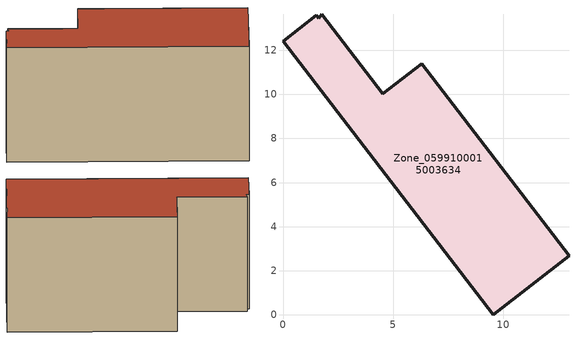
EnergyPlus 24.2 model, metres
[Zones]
Zone_0599100015003634
 floor ground (C_G): 1.76,13.64 4.52,10.02 6.29,11.38 12.98,2.69 9.53,0 0,12.41 1.5,13.59 1.62,13.45 z0.92
 wall outside (C_F): 1.5,13.59 0,12.41 9.53,0 12.98,2.69 6.29,11.38 4.52,10.02 1.76,13.64 1.62,13.45 1.5,13.59 z0.92:9.91
 roof outside (C_R): 1.62,13.45 1.5,13.59 0,12.41 9.53,0 12.98,2.69 6.29,11.38 4.52,10.02 1.76,13.64 z9.91
[BUILDING]
Pand.0599100015003634: North Axis=0; Terrain=City; Loads Convergence Tolerance Value=0.04; Temperature Convergence Tolerance Value=0.4; Solar Distribution=FullExterior; Maximum Number of Warmup Days=25; Minimum Number of Warmup Days=1
[Site:Location]
Rotterdam.The.Hague.AP_ZH_NLD Design_Conditions: Latitude=51.96; Longitude=4.45; Time Zone=1; Elevation=-4.5
[SITE:GROUNDTEMPERATURE:BUILDINGSURFACE]
18, 18, 18, 18, 18, 18, 18, 18, 18, 18, 18, 18
[MATERIAL] Thermal Absorptance=0.9; Solar Absorptance=0.7; Visible Absorptance=0.7
Name | Roughness | Thickness | Conductivity | Density | Specific Heat
G.TI.1975-1991 | MediumSmooth | 0.15 | 0.288461 | 540 | 1210
F.TI.1975-1991 | Rough | 0.3 | 0.230769 | 1920 | 840
R.TI.1975-1991 | MediumRough | 0.2 | 0.153846 | 1500 | 1000
[CONSTRUCTION]
C_G: G.TI.1975-1991
C_F: F.TI.1975-1991
C_R: R.TI.1975-1991
[ZONE]
Zone_0599100015003634: Type=1; Multiplier=1; Ceiling Height=Autocalculate; Volume=Autocalculate; Floor Area=autocalculate; Part of Total Floor Area=Yes
[ZONEINFILTRATION:DESIGNFLOWRATE]
Infil_Zone_0599100015003634: Zone or ZoneList or Space or SpaceList=Zone_0599100015003634; Schedule=AlwaysOn; Design Flow Rate Calculation Method=Flow/Area; Flow Rate per Floor Area=0.003; Constant Term Coefficient=1; Temperature Term Coefficient=0; Velocity Term Coefficient=0; Velocity Squared Term Coefficient=0
[HVACTEMPLATE:ZONE:IDEALLOADSAIRSYSTEM]
Zone_0599100015003634: Maximum Heating Supply Air Temperature=50; Minimum Cooling Supply Air Temperature=13; Maximum Heating Supply Air Humidity Ratio=0.0156; Minimum Cooling Supply Air Humidity Ratio=0.0077; Heating Limit=NoLimit; Cooling Limit=NoLimit; Dehumidification Control Type=ConstantSensibleHeatRatio; Cooling Sensible Heat Ratio=0.7; Dehumidification Setpoint=60; Humidification Control Type=None; Humidification Setpoint=30; Outdoor Air Method=None; Outdoor Air Flow Rate per Person=0.00944; Outdoor Air Flow Rate per Zone Floor Area=0; Outdoor Air Flow Rate per Zone=0; Demand Controlled Ventilation Type=None; Outdoor Air Economizer Type=NoEconomizer; Heat Recovery Type=None; Sensible Heat Recovery Effectiveness=0.7; Latent Heat Recovery Effectiveness=0.65
[ZONECONTROL:THERMOSTAT]
ThermostatControl_Zone_0599100015003634: Zone or ZoneList=Zone_0599100015003634; Control Type Schedule=DualSetpointControlType; Control 1=Thermostat_Zone_0599100015003634; Temperature Difference Between Cutout And Setpoint=0
[THERMOSTATSETPOINT:DUALSETPOINT]
Thermostat_Zone_0599100015003634: Heating Setpoint Temperature Schedule=HeatingSetpoint_Zone_0599100015003634; Cooling Setpoint Temperature Schedule=CoolingSetpoint_Zone_0599100015003634
[SCHEDULE:COMPACT]
HeatingSetpoint_Zone_0599100015003634: Through: 12/31, For: AllDays, Until: 24:00, 21
CoolingSetpoint_Zone_0599100015003634: Through: 12/31, For: AllDays, Until: 24:00, 24
DualSetpointControlType: Through: 12/31, For: AllDays, Until: 24:00, 4
AlwaysOn: Through: 12/31, For: AllDays, Until: 24:00, 1
